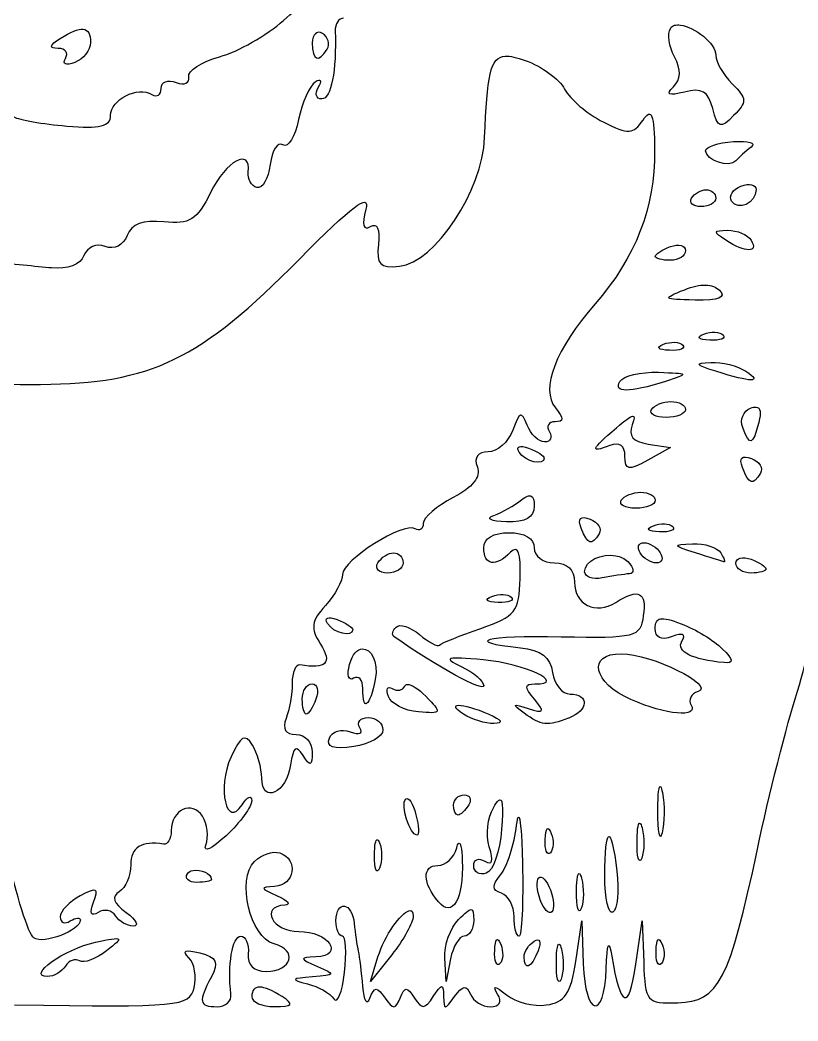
# Model space of a CAD drawing. Header units: millimetres. Extents: x 3 to 110, y 3 to 41.
# Drawn here: x 29.36 to 37.2, y 2.89 to 12.97 of the extents above; entities that cross this region are included whole.
import ezdxf

# ---------------------------------------------------------------- set-up
doc = ezdxf.new("R2010")
doc.units = ezdxf.units.MM
doc.layers.add('1', color=7, linetype='CONTINUOUS')

msp = doc.modelspace()

# ---------------------------------------------------------------- linework, layer by layer
at = {"layer": '1', "color": 7}
for points in [[(36.019582, 12.918979)], [(30.00135, 12.877638)], [(32.412575, 12.833712)], [(34.252247, 12.605822)], [(36.551341, 11.744892)], [(36.735305, 11.31081)], [(36.277974, 11.260168)], [(36.494482, 10.851925)], [(36.023709, 10.69948)], [(36.270724, 10.300536)], [(36.364783, 9.825115)], [(35.958622, 9.723312)], [(36.322423, 9.521257)], [(35.795321, 9.421007)], [(35.922427, 9.126449)], [(35.534866, 8.979172)], [(36.780787, 9.070641)], [(34.393322, 8.671697)], [(36.637648, 8.557493)], [(34.515295, 8.175088)], [(35.617548, 8.212297)], [(35.011891, 7.947714)], [(35.85681, 7.894485)], [(34.290505, 7.805603)], [(35.650092, 7.704316)], [(36.138962, 7.693981)], [(33.128298, 7.602515)], [(35.365877, 7.573059)], [(36.621111, 7.549805)], [(34.231583, 7.183418)], [(32.463216, 6.944674)], [(35.817017, 6.93744)], [(32.814106, 6.635133)], [(35.422206, 6.586558)], [(32.306133, 6.281666)], [(33.267813, 6.277015)], [(33.786131, 6.066692)], [(32.872499, 5.943185)], [(35.818578, 5.245557)], [(33.839365, 5.163906)], [(33.249213, 5.121533)], [(34.186101, 5.107063)], [(34.38557, 4.939632)], [(35.612389, 4.877619)], [(34.674442, 4.820776)], [(35.295074, 4.743777)], [(32.966559, 4.710705)], [(33.782506, 4.676081)], [(31.107757, 4.40323)], [(35.003107, 4.369641)], [(34.590728, 4.329335)], [(33.282285, 3.997571)], [(33.909638, 4.008941)], [(30.354833, 3.712317)], [(34.166469, 3.703016)], [(34.543182, 3.690097)], [(34.79951, 3.658574)], [(35.792199, 3.703016)], [(31.778501, 3.227593)]]:
    msp.add_lwpolyline(points, close=True, dxfattribs=at)
for points in [[(36.540493, 12.326769), (36.539964, 12.326769)], [(35.69298, 8.698571), (35.916236, 8.66498), (35.687821, 8.536308)], [(34.892008, 5.936986), (34.891479, 5.936986)], [(35.835617, 5.188195), (35.836146, 5.188195)], [(34.715796, 4.77685), (34.715267, 4.77685)], [(34.426924, 4.478163), (34.426395, 4.478163)], [(29.972431, 3.90352), (29.971373, 3.90352)], [(34.962811, 3.487524), (35.024829, 3.894217), (35.038773, 3.462204)], [(35.565346, 3.436883), (35.632523, 3.894217), (35.647525, 3.477708)], [(34.207823, 3.65909), (34.207294, 3.65909)], [(33.109698, 3.554704), (32.893692, 3.284438), (32.970686, 3.533517)], [(33.701914, 3.512847), (33.657967, 3.284438), (33.644023, 3.520081)]]:
    msp.add_lwpolyline(points, dxfattribs=at)
for points in [[(32.019828, 12.966522), (32.189558, 13.117761), (32.377517, 13.24144), (32.437393, 13.24144)], [(31.375436, 12.600136), (31.560247, 12.650377), (31.850071, 12.815281), (32.019828, 12.966522)], [(32.622389, 12.987192), (32.574473, 12.987192), (32.537061, 12.929917), (32.539707, 12.860067)], [(35.916236, 12.885907), (35.935233, 12.916641), (35.973174, 12.925515), (36.019582, 12.918979)], [(36.019582, 12.918979), (36.158858, 12.899369), (36.373567, 12.740613), (36.373567, 12.614606)], [(29.769338, 12.784103), (29.875621, 12.852794), (29.951741, 12.884139), (30.00135, 12.877638)], [(30.00135, 12.877638), (30.050986, 12.871138), (30.074217, 12.826931), (30.074217, 12.744312)], [(32.412575, 12.833712), (32.355769, 12.868812), (32.309229, 12.826264), (32.309229, 12.739145)], [(32.539707, 12.860067), (32.554656, 12.457507), (32.498935, 12.174324), (32.404822, 12.174324)], [(32.457527, 12.675584), (32.489674, 12.727601), (32.469354, 12.798613), (32.412575, 12.833712)], [(35.957563, 12.598585), (35.901684, 12.702939), (35.88311, 12.832326), (35.916236, 12.885907)], [(29.750208, 12.683852), (29.653477, 12.684982), (29.65861, 12.712539), (29.769338, 12.784103)], [(30.074217, 12.744312), (30.074217, 12.666472), (30.003308, 12.575537), (29.916604, 12.542258)], [(32.309229, 12.739145), (32.309229, 12.560684), (32.370427, 12.534659), (32.457527, 12.675584)], [(29.821011, 12.582049), (29.855168, 12.637289), (29.823339, 12.683059), (29.750208, 12.683852)], [(34.045025, 11.786233), (34.069817, 12.401818), (34.097545, 12.596643), (34.252247, 12.605822)], [(34.252247, 12.605822), (34.30384, 12.60888), (34.369378, 12.59132), (34.453806, 12.561896)], [(36.373567, 12.614606), (36.373567, 12.548219), (36.448682, 12.418571), (36.540493, 12.326769)], [(29.916604, 12.542258), (29.826276, 12.507563), (29.785424, 12.524457), (29.821011, 12.582049)], [(31.063836, 12.396015), (31.050528, 12.457952), (31.190598, 12.549891), (31.375436, 12.600136)], [(34.453806, 12.561896), (34.617689, 12.504751), (34.796282, 12.374661), (34.850681, 12.273024)], [(35.947245, 12.297313), (36.023656, 12.3736), (36.027043, 12.468752), (35.957563, 12.598585)], [(30.27731, 12.008441), (30.27731, 12.169638), (30.549699, 12.308224), (30.692785, 12.219798)], [(30.785283, 12.280776), (30.785283, 12.345938), (30.853546, 12.373147), (30.936704, 12.341239)], [(30.936704, 12.341239), (31.019863, 12.309333), (31.077065, 12.334079), (31.063836, 12.396015)], [(32.338174, 12.344855), (32.280865, 12.309446), (32.20575, 12.139089), (32.171248, 11.966584)], [(32.369686, 12.291629), (32.411331, 12.359042), (32.398023, 12.381852), (32.338174, 12.344855)], [(36.539964, 12.326769), (36.688765, 12.178107), (36.690194, 12.143167), (36.553934, 12.00689)], [(30.692785, 12.219798), (30.743612, 12.188378), (30.785283, 12.21562), (30.785283, 12.280776)], [(32.404822, 12.174324), (32.345635, 12.174324), (32.329813, 12.227116), (32.369686, 12.291629)], [(34.850681, 12.273024), (34.905079, 12.171387), (35.080206, 12.022945), (35.239803, 11.94333)], [(36.059904, 12.244602), (35.89745, 12.202121), (35.866335, 12.216406), (35.947245, 12.297313)], [(36.342558, 12.078203), (36.2975, 12.250476), (36.231698, 12.289529), (36.059904, 12.244602)], [(29.835986, 11.901473), (30.167535, 11.87298), (30.27731, 11.899877), (30.27731, 12.008441)], [(35.640805, 11.961417), (35.728514, 12.089988), (35.752829, 12.025594), (35.757592, 11.653426)], [(36.553934, 12.00689), (36.417673, 11.870612), (36.39484, 11.878269), (36.342558, 12.078203)], [(29.302692, 11.994489), (29.35336, 11.964229), (29.593284, 11.922322), (29.835986, 11.901473)], [(32.171248, 11.966584), (32.136747, 11.794078), (32.065336, 11.679744), (32.012604, 11.712335)], [(35.239803, 11.94333), (35.496448, 11.815293), (35.542803, 11.817748), (35.640805, 11.961417)], [(32.012604, 11.712335), (31.959873, 11.744927), (31.902168, 11.655252), (31.88444, 11.512866)], [(33.186692, 10.489674), (33.546868, 10.528078), (34.023329, 11.247863), (34.045025, 11.786233)], [(36.271756, 11.652907), (36.271756, 11.691941), (36.397671, 11.733251), (36.551341, 11.744892)], [(36.551341, 11.744892), (36.705063, 11.756529), (36.784994, 11.731605), (36.729114, 11.689597)], [(31.663276, 11.437934), (31.69111, 11.68851), (31.442534, 11.553707), (31.283969, 11.232263)], [(35.757592, 11.653426), (35.764788, 11.08865), (35.565478, 10.575338), (35.158152, 10.111402)], [(36.576661, 11.552138), (36.513585, 11.476243), (36.271756, 11.556189), (36.271756, 11.652907)], [(36.729114, 11.689597), (36.673234, 11.647592), (36.604601, 11.585748), (36.576661, 11.552138)], [(31.88444, 11.512866), (31.866661, 11.370484), (31.806494, 11.266672), (31.750614, 11.282388)], [(31.750614, 11.282388), (31.694734, 11.298096), (31.655603, 11.368084), (31.663276, 11.437934)], [(36.533243, 11.145964), (36.501758, 11.196899), (36.544303, 11.264817), (36.627805, 11.296858)], [(36.627805, 11.296858), (36.669556, 11.312879), (36.707789, 11.317001), (36.735305, 11.31081)], [(36.735305, 11.31081), (36.762822, 11.304621), (36.779755, 11.288167), (36.779755, 11.262751)], [(31.283969, 11.232263), (31.147471, 10.955509), (31.074367, 10.909429), (30.814731, 10.936157)], [(32.178472, 10.560987), (32.708087, 11.098696), (32.893825, 11.237793), (32.848211, 11.063282)], [(36.129648, 11.17542), (36.158408, 11.221986), (36.225374, 11.260168), (36.277974, 11.260168)], [(36.277974, 11.260168), (36.330546, 11.260168), (36.373567, 11.221986), (36.373567, 11.17542)], [(36.779755, 11.262751), (36.779755, 11.125033), (36.599071, 11.039427), (36.533243, 11.145964)], [(36.225269, 11.090669), (36.143962, 11.090669), (36.100862, 11.128853), (36.129648, 11.17542)], [(36.373567, 11.17542), (36.373567, 11.128853), (36.306628, 11.090669), (36.225269, 11.090669)], [(32.848211, 11.063282), (32.806724, 10.904669), (32.822811, 10.845003), (32.894195, 10.88913)], [(30.814731, 10.936157), (30.601028, 10.958157), (30.487257, 10.916255), (30.442146, 10.798699)], [(32.894195, 10.88913), (32.962166, 10.931154), (32.992779, 10.864186), (32.975845, 10.710331)], [(30.442146, 10.798699), (30.403649, 10.698435), (30.314114, 10.65381), (30.222013, 10.689143)], [(36.47485, 10.75219), (36.343405, 10.837074), (36.346421, 10.850602), (36.494482, 10.851925)], [(36.494482, 10.851925), (36.588964, 10.852779), (36.694586, 10.80807), (36.729114, 10.75219)], [(26.829979, 10.740302), (28.110958, 9.460202), (28.433643, 9.290531), (29.5709, 9.29905)], [(30.222013, 10.689143), (30.133854, 10.722972), (30.041567, 10.683086), (30.0086, 10.59716)], [(32.975845, 10.710331), (32.953488, 10.50667), (32.989736, 10.468666), (33.186692, 10.489674)], [(35.916236, 10.687076), (35.958146, 10.703158), (35.996087, 10.706716), (36.023709, 10.69948)], [(36.023709, 10.69948), (36.051332, 10.692241), (36.068688, 10.67435), (36.068688, 10.647286)], [(36.729114, 10.75219), (36.808595, 10.623606), (36.673816, 10.623606), (36.47485, 10.75219)], [(30.0086, 10.59716), (29.973305, 10.505157), (29.844955, 10.456201), (29.681999, 10.472103)], [(35.763783, 10.588892), (35.763783, 10.610853), (35.832416, 10.654911), (35.916236, 10.687076)], [(35.916236, 10.549102), (35.832416, 10.549102), (35.763783, 10.566932), (35.763783, 10.588892)], [(36.068688, 10.647286), (36.068688, 10.59316), (36.000056, 10.549102), (35.916236, 10.549102)], [(29.681999, 10.472103), (29.534467, 10.486491), (29.265201, 10.512465), (29.083591, 10.52998)], [(29.5709, 9.29905), (30.686726, 9.307414), (31.178136, 9.54534), (32.178472, 10.560987)], [(36.060407, 10.253512), (36.141793, 10.286048), (36.212119, 10.301613), (36.270724, 10.300536)], [(36.270724, 10.300536), (36.329356, 10.299462), (36.376107, 10.281973), (36.410768, 10.24731)], [(36.165314, 10.149126), (35.835961, 10.155177), (35.829426, 10.161186), (36.060407, 10.253512)], [(36.410768, 10.24731), (36.482628, 10.175457), (36.405899, 10.144708), (36.165314, 10.149126)], [(35.158152, 10.111402), (34.760828, 9.658534), (34.604142, 9.248986), (34.758156, 9.063405)], [(36.314142, 9.743983), (36.195794, 9.748857), (36.171611, 9.773043), (36.252653, 9.805478)], [(36.252653, 9.805478), (36.289324, 9.820154), (36.329488, 9.826568), (36.364783, 9.825115)], [(36.447465, 9.79721), (36.481226, 9.763454), (36.421245, 9.739565), (36.314142, 9.743983)], [(36.364783, 9.825115), (36.400079, 9.823663), (36.430585, 9.81409), (36.447465, 9.79721)], [(35.907954, 9.642698), (35.789606, 9.647572), (35.765423, 9.671242), (35.846465, 9.703677)], [(35.846465, 9.703677), (35.883136, 9.718353), (35.923326, 9.724767), (35.958622, 9.723312)], [(36.041304, 9.695925), (36.075065, 9.662169), (36.015057, 9.63828), (35.907954, 9.642698)], [(35.958622, 9.723312), (35.993917, 9.721859), (36.024424, 9.712805), (36.041304, 9.695925)], [(36.373567, 9.431342), (36.164335, 9.498345), (36.155022, 9.514193), (36.322423, 9.521257)], [(36.322423, 9.521257), (36.434157, 9.525972), (36.594124, 9.48551), (36.677944, 9.431342)], [(35.408263, 9.329538), (35.442817, 9.385418), (35.616992, 9.42659), (35.795321, 9.421007)], [(35.795321, 9.421007), (36.104936, 9.411336), (36.108164, 9.407222), (35.865594, 9.329538)], [(36.677944, 9.431342), (36.855955, 9.316298), (36.732792, 9.316298), (36.373567, 9.431342)], [(35.865594, 9.329538), (35.500761, 9.212701), (35.336058, 9.212701), (35.408263, 9.329538)], [(35.726583, 9.046868), (35.753702, 9.090773), (35.841888, 9.126449), (35.922427, 9.126449)], [(35.922427, 9.126449), (36.002939, 9.126449), (36.068688, 9.090773), (36.068688, 9.046868)], [(34.473438, 8.88874), (34.418034, 9.033128), (34.397185, 9.025961), (34.327706, 8.838096)], [(34.758156, 9.063405), (34.845865, 8.957857), (34.844489, 8.923363), (34.754028, 8.923363)], [(35.373126, 8.862385), (35.459539, 8.936341), (35.510974, 8.974798), (35.534866, 8.979172)], [(35.534866, 8.979172), (35.558758, 8.983548), (35.555239, 8.95387), (35.531241, 8.891322)], [(35.872818, 8.966771), (35.765159, 8.966771), (35.699436, 9.002961), (35.726583, 9.046868)], [(36.068688, 9.046868), (36.068688, 9.002961), (35.980476, 8.966771), (35.872818, 8.966771)], [(36.644871, 8.863935), (36.61447, 8.94313), (36.649951, 9.031403), (36.723928, 9.059788)], [(36.723928, 9.059788), (36.746894, 9.068596), (36.765944, 9.072056), (36.780787, 9.070641)], [(36.780787, 9.070641), (36.825316, 9.066394), (36.833333, 9.015761), (36.80714, 8.915611)], [(34.649121, 8.720275), (34.588188, 8.720275), (34.509051, 8.795953), (34.473438, 8.88874)], [(34.754028, 8.923363), (34.688041, 8.923363), (34.662668, 8.87744), (34.697196, 8.82156)], [(35.531241, 8.891322), (35.489225, 8.781819), (35.538861, 8.72204), (35.69298, 8.698571)], [(36.80714, 8.915611), (36.746074, 8.682164), (36.718081, 8.673113), (36.644871, 8.863935)], [(34.327706, 8.838096), (34.283044, 8.71737), (34.171258, 8.618471), (34.079659, 8.618471)], [(34.697196, 8.82156), (34.73175, 8.76568), (34.710055, 8.720275), (34.649121, 8.720275)], [(35.306451, 8.683585), (35.100764, 8.604652), (35.114549, 8.640985), (35.373126, 8.862385)], [(34.39282, 8.617439), (34.375013, 8.646242), (34.376283, 8.66458), (34.393322, 8.671697)], [(34.393322, 8.671697), (34.410388, 8.678817), (34.443196, 8.674576), (34.488413, 8.65723)], [(35.458904, 8.575064), (35.458904, 8.681577), (35.403791, 8.720936), (35.306451, 8.683585)], [(34.079659, 8.618471), (33.973932, 8.618471), (33.934668, 8.563464), (33.971656, 8.467061)], [(34.646026, 8.556977), (34.646026, 8.474689), (34.452483, 8.520898), (34.39282, 8.617439)], [(34.488413, 8.65723), (34.575117, 8.623951), (34.646026, 8.578937), (34.646026, 8.556977)], [(35.687821, 8.536308), (35.491474, 8.426064), (35.458904, 8.431747), (35.458904, 8.575064)], [(36.637648, 8.557493), (36.652649, 8.572648), (36.684849, 8.570576), (36.733744, 8.551809)], [(36.64331, 8.460859), (36.624471, 8.50996), (36.622619, 8.542337), (36.637648, 8.557493)], [(36.733744, 8.551809), (36.814389, 8.520859), (36.855082, 8.454557), (36.824179, 8.404532)], [(33.971656, 8.467061), (34.009598, 8.368197), (33.924746, 8.261194), (33.728267, 8.159586)], [(36.824179, 8.404532), (36.746285, 8.278538), (36.708794, 8.290192), (36.64331, 8.460859)], [(34.417611, 8.136332), (34.462961, 8.17217), (34.494869, 8.185449), (34.515295, 8.175088)], [(34.515295, 8.175088), (34.535694, 8.16473), (34.544743, 8.131093), (34.544743, 8.072253)], [(35.421704, 8.132197), (35.448823, 8.176102), (35.537009, 8.212297), (35.617548, 8.212297)], [(35.617548, 8.212297), (35.69806, 8.212297), (35.763783, 8.176102), (35.763783, 8.132197)], [(33.728267, 8.159586), (33.562558, 8.073891), (33.426986, 7.956363), (33.426986, 7.89862)], [(34.138053, 7.979752), (34.221873, 8.010782), (34.347761, 8.081114), (34.417611, 8.136332)], [(34.544743, 8.072253), (34.544743, 7.958215), (34.458489, 7.9096), (34.265185, 7.915157)], [(35.567939, 8.052615), (35.46028, 8.052615), (35.394557, 8.088289), (35.421704, 8.132197)], [(35.763783, 8.132197), (35.763783, 8.088289), (35.675597, 8.052615), (35.567939, 8.052615)], [(34.265185, 7.915157), (34.105932, 7.919729), (34.05119, 7.947595), (34.138053, 7.979752)], [(33.343774, 7.845394), (33.226829, 7.917673), (32.614107, 7.529733), (32.614107, 7.383406)], [(33.426986, 7.89862), (33.426986, 7.840878), (33.389627, 7.817052), (33.343774, 7.845394)], [(35.018109, 7.851077), (34.999244, 7.900181), (34.996889, 7.932558), (35.011891, 7.947714)], [(35.011891, 7.947714), (35.026919, 7.962869), (35.059119, 7.960797), (35.108014, 7.942028)], [(35.108014, 7.942028), (35.188659, 7.911077), (35.229352, 7.845291), (35.198448, 7.795266)], [(35.806169, 7.813872), (35.687821, 7.818745), (35.663638, 7.842415), (35.74468, 7.87485)], [(35.74468, 7.87485), (35.781351, 7.889526), (35.821515, 7.89594), (35.85681, 7.894485)], [(35.939492, 7.867098), (35.973253, 7.833342), (35.913272, 7.809453), (35.806169, 7.813872)], [(35.85681, 7.894485), (35.892106, 7.893032), (35.922612, 7.883978), (35.939492, 7.867098)], [(34.03677, 7.653159), (34.03677, 7.747985), (34.13247, 7.805603), (34.290505, 7.805603)], [(34.290505, 7.805603), (34.448567, 7.805603), (34.544743, 7.747985), (34.544743, 7.653159)], [(35.198448, 7.795266), (35.120555, 7.669274), (35.083593, 7.680411), (35.018109, 7.851077)], [(34.403138, 7.34465), (34.410785, 7.605314), (34.381998, 7.683684), (34.306513, 7.608198)], [(35.611357, 7.602515), (35.576829, 7.658395), (35.594212, 7.704316), (35.650092, 7.704316)], [(35.650092, 7.704316), (35.705972, 7.704316), (35.779896, 7.658395), (35.814424, 7.602515)], [(36.169971, 7.602515), (35.933539, 7.678244), (35.93174, 7.684562), (36.138962, 7.693981)], [(36.138962, 7.693981), (36.261384, 7.699553), (36.38968, 7.658395), (36.424209, 7.602515)], [(32.969654, 7.500711), (33.004182, 7.556591), (33.075699, 7.602515), (33.128298, 7.602515)], [(33.128298, 7.602515), (33.180871, 7.602515), (33.223892, 7.556591), (33.223892, 7.500711)], [(34.306513, 7.608198), (34.153981, 7.455658), (34.03677, 7.475203), (34.03677, 7.653159)], [(34.544743, 7.653159), (34.544743, 7.568492), (34.634966, 7.500711), (34.747837, 7.500711)], [(35.052716, 7.411311), (35.052716, 7.527461), (35.226335, 7.598012), (35.365877, 7.573059)], [(35.365877, 7.573059), (35.41239, 7.56474), (35.454988, 7.545436), (35.486288, 7.514147)], [(35.775663, 7.500711), (35.719783, 7.500711), (35.645911, 7.546635), (35.611357, 7.602515)], [(35.814424, 7.602515), (35.848979, 7.546635), (35.831543, 7.500711), (35.775663, 7.500711)], [(36.455747, 7.511048), (36.43847, 7.516618), (36.309671, 7.557776), (36.169971, 7.602515)], [(36.424209, 7.602515), (36.45879, 7.546635), (36.472945, 7.505466), (36.455747, 7.511048)], [(33.065248, 7.399426), (32.978094, 7.399426), (32.935126, 7.444831), (32.969654, 7.500711)], [(33.223892, 7.500711), (33.223892, 7.444831), (33.152349, 7.399426), (33.065248, 7.399426)], [(34.747837, 7.500711), (34.879494, 7.500711), (34.950931, 7.433073), (34.950931, 7.308476)], [(35.486288, 7.514147), (35.54955, 7.450851), (35.55799, 7.39596), (35.504888, 7.391674)], [(36.576661, 7.49761), (36.576661, 7.52468), (36.593489, 7.542568), (36.621111, 7.549805)], [(36.729114, 7.399426), (36.645294, 7.399426), (36.576661, 7.443485), (36.576661, 7.49761)], [(36.621111, 7.549805), (36.648734, 7.557041), (36.687204, 7.553485), (36.729114, 7.537404)], [(36.729114, 7.537404), (36.812934, 7.505238), (36.88154, 7.461177), (36.88154, 7.439217)], [(32.614107, 7.383406), (32.614107, 7.317136), (32.536294, 7.176597), (32.440991, 7.071282)], [(35.230489, 7.349817), (35.1327, 7.331098), (35.052716, 7.358622), (35.052716, 7.411311)], [(35.504888, 7.391674), (35.451813, 7.387398), (35.328279, 7.368549), (35.230489, 7.349817)], [(36.88154, 7.439217), (36.88154, 7.417251), (36.812934, 7.399426), (36.729114, 7.399426)], [(34.007322, 6.841839), (34.354429, 6.961107), (34.393349, 7.009918), (34.403138, 7.34465)], [(34.950931, 7.308476), (34.950931, 7.080821), (35.16482, 6.974665), (35.366406, 7.102286)], [(34.180412, 7.102286), (34.062064, 7.10716), (34.037882, 7.131348), (34.118923, 7.163783)], [(34.118923, 7.163783), (34.155595, 7.17846), (34.196287, 7.184873), (34.231583, 7.183418)], [(34.231583, 7.183418), (34.266878, 7.181965), (34.296882, 7.172911), (34.313762, 7.156031)], [(35.366406, 7.102286), (35.598657, 7.249307), (35.678455, 7.210591), (35.6439, 6.967412)], [(37.196262, 6.208287), (37.303047, 6.542537), (37.390042, 6.990995), (37.390042, 7.204606)], [(32.440991, 7.071282), (32.298989, 6.914385), (32.289808, 6.843998), (32.390879, 6.682158)], [(34.313762, 7.156031), (34.347523, 7.122275), (34.287516, 7.097868), (34.180412, 7.102286)], [(35.6439, 6.967412), (35.613182, 6.751031), (35.568997, 6.739874), (34.817078, 6.754505)], [(32.462713, 6.889898), (32.444907, 6.9187), (32.446177, 6.937554), (32.463216, 6.944674)], [(32.715919, 6.829435), (32.715919, 6.747147), (32.522377, 6.793356), (32.462713, 6.889898)], [(32.463216, 6.944674), (32.480281, 6.951794), (32.51309, 6.947553), (32.558307, 6.930204)], [(32.558307, 6.930204), (32.645011, 6.896925), (32.715919, 6.851395), (32.715919, 6.829435)], [(33.153619, 6.854758), (33.189523, 6.890662), (33.295488, 6.856608), (33.389256, 6.778794)], [(35.763783, 6.841323), (35.763783, 6.899142), (35.777382, 6.930289), (35.817017, 6.93744)], [(35.817017, 6.93744), (35.856652, 6.944592), (35.922162, 6.927556), (36.02527, 6.888347)], [(36.02527, 6.888347), (36.169177, 6.833631), (36.355602, 6.720287), (36.43921, 6.636684)], [(33.130362, 6.760191), (33.107158, 6.776484), (33.117715, 6.818854), (33.153619, 6.854758)], [(34.036241, 6.264614), (34.036241, 6.196804), (33.573406, 6.450134), (33.130362, 6.760191)], [(33.389256, 6.778794), (33.482998, 6.70098), (33.57412, 6.653503), (33.591318, 6.673373)], [(33.591318, 6.673373), (33.608649, 6.69323), (33.795762, 6.769144), (34.007322, 6.841839)], [(34.817078, 6.754505), (34.047142, 6.769504), (33.814759, 6.708007), (34.40626, 6.645984)], [(35.932772, 6.759156), (35.823182, 6.717106), (35.763783, 6.74624), (35.763783, 6.841323)], [(36.033023, 6.713164), (36.077049, 6.784387), (36.041066, 6.800715), (35.932772, 6.759156)], [(32.390879, 6.682158), (32.511423, 6.48912), (32.452844, 6.430203), (32.182626, 6.47287)], [(36.456779, 6.49664), (36.13584, 6.524813), (35.969258, 6.609982), (36.033023, 6.713164)], [(32.684407, 6.477521), (32.712585, 6.585336), (32.763861, 6.6333), (32.814106, 6.635133)], [(32.814106, 6.635133), (32.89782, 6.638189), (32.978385, 6.513451), (32.942772, 6.327143)], [(34.031584, 6.525061), (33.656829, 6.558161), (33.618306, 6.546527), (33.807827, 6.4584)], [(34.40626, 6.645984), (34.613217, 6.624283), (34.706218, 6.553044), (34.729237, 6.397937)], [(35.5178, 6.12457), (35.136324, 6.292879), (35.07547, 6.586558), (35.422206, 6.586558)], [(35.422206, 6.586558), (35.725233, 6.586558), (36.374573, 6.266418), (36.194762, 6.205702)], [(36.43921, 6.636684), (36.554516, 6.521389), (36.558643, 6.487697), (36.456779, 6.49664)], [(32.182626, 6.47287), (32.140716, 6.479487), (32.106135, 6.397122), (32.106135, 6.289934)], [(32.725206, 6.338512), (32.674644, 6.307198), (32.656176, 6.36955), (32.684407, 6.477521)], [(33.807827, 6.4584), (33.933556, 6.399935), (34.036241, 6.312747), (34.036241, 6.264614)], [(34.552495, 6.281666), (34.886611, 6.281666), (34.443672, 6.488665), (34.031584, 6.525061)], [(32.817201, 6.236708), (32.817201, 6.323827), (32.775874, 6.369828), (32.725206, 6.338512)], [(34.729237, 6.397937), (34.747096, 6.278155), (34.827053, 6.179865), (34.906984, 6.179865)], [(32.106135, 6.289934), (32.106135, 6.182744), (32.078565, 6.02279), (32.044646, 5.934401)], [(32.207946, 6.129221), (32.207946, 6.213041), (32.251999, 6.281666), (32.306133, 6.281666)], [(32.306133, 6.281666), (32.360346, 6.281666), (32.378099, 6.213041), (32.345926, 6.129221)], [(32.942772, 6.327143), (32.889327, 6.047534), (32.817201, 5.995652), (32.817201, 6.236708)], [(33.075064, 6.156611), (33.04641, 6.231255), (33.064401, 6.266865), (33.114857, 6.235674)], [(33.114857, 6.235674), (33.16534, 6.204495), (33.221643, 6.215375), (33.240428, 6.259962)], [(33.240428, 6.259962), (33.245111, 6.271109), (33.254769, 6.276507), (33.267813, 6.277015)], [(33.267813, 6.277015), (33.306945, 6.278541), (33.378435, 6.234803), (33.451275, 6.160228)], [(34.546304, 6.127155), (34.442455, 6.252456), (34.443699, 6.281666), (34.552495, 6.281666)], [(33.377377, 6.000031), (33.239688, 6.011424), (33.103692, 6.081967), (33.075064, 6.156611)], [(33.451275, 6.160228), (33.61947, 5.988008), (33.615819, 5.980293), (33.377377, 6.000031)], [(34.906984, 6.179865), (35.102537, 6.179865), (35.092404, 6.013884), (34.892008, 5.936986)], [(36.194762, 6.205702), (36.124568, 6.181998), (36.093427, 6.1209), (36.125018, 6.069793)], [(36.79317, 4.616137), (36.907972, 5.157638), (37.089502, 5.874034), (37.196262, 6.208287)], [(32.247739, 5.976777), (32.225805, 5.976777), (32.207946, 6.045401), (32.207946, 6.129221)], [(32.345926, 6.129221), (32.313753, 6.045401), (32.2697, 5.976777), (32.247739, 5.976777)], [(33.833147, 5.976777), (33.740305, 6.036787), (33.734325, 6.066692), (33.786131, 6.066692)], [(33.786131, 6.066692), (33.837936, 6.066692), (33.947765, 6.036787), (34.087411, 5.976777)], [(34.442932, 5.988146), (34.317493, 6.078392), (34.324531, 6.086796), (34.482725, 6.03517)], [(34.482725, 6.03517), (34.645443, 5.982076), (34.655021, 5.996152), (34.546304, 6.127155)], [(36.125018, 6.069793), (36.20598, 5.938798), (35.869987, 5.969191), (35.5178, 6.12457)], [(34.138053, 5.88376), (34.054233, 5.880688), (33.916967, 5.922609), (33.833147, 5.976777)], [(34.087411, 5.976777), (34.221396, 5.919201), (34.238541, 5.887438), (34.138053, 5.88376)], [(34.891479, 5.936986), (34.674918, 5.853883), (34.620864, 5.860164), (34.442932, 5.988146)], [(32.044646, 5.934401), (32.004191, 5.828941), (32.038798, 5.773688), (32.145928, 5.773688)], [(32.787753, 5.840868), (32.753119, 5.896933), (32.79114, 5.943185), (32.872499, 5.943185)], [(32.872499, 5.943185), (32.953859, 5.943185), (33.020798, 5.887326), (33.020798, 5.819162)], [(31.705133, 5.666717), (31.630414, 5.784824), (31.588055, 5.761181), (31.490159, 5.546311)], [(32.145928, 5.773688), (32.235727, 5.773688), (32.307667, 5.69371), (32.307667, 5.59592)], [(32.480784, 5.735448), (32.50756, 5.805218), (32.601699, 5.834465), (32.690069, 5.800559)], [(32.690069, 5.800559), (32.784023, 5.764467), (32.824636, 5.781197), (32.787753, 5.840868)], [(33.020798, 5.819162), (33.020798, 5.751), (32.88811, 5.675491), (32.726264, 5.651731)], [(31.799695, 5.333406), (31.798848, 5.435853), (31.756329, 5.585813), (31.705133, 5.666717)], [(32.215698, 5.561299), (32.145452, 5.672257), (32.116903, 5.651146), (32.090127, 5.467764)], [(32.726264, 5.651731), (32.520233, 5.621492), (32.446706, 5.646633), (32.480784, 5.735448)], [(31.490159, 5.546311), (31.346834, 5.231732), (31.443989, 4.814913), (31.602289, 5.065206)], [(32.307667, 5.59592), (32.306424, 5.452064), (32.289173, 5.445219), (32.215698, 5.561299)], [(32.090127, 5.467764), (32.048482, 5.182522), (31.80234, 5.068498), (31.799695, 5.333406)], [(35.789633, 5.011461), (35.790453, 5.179101), (35.802412, 5.266043), (35.818578, 5.245557)], [(35.818578, 5.245557), (35.823949, 5.238728), (35.829532, 5.219791), (35.835617, 5.188195)], [(31.602289, 5.065206), (31.654306, 5.147457), (31.698412, 5.165621), (31.698412, 5.105513)], [(33.249213, 5.121533), (33.276967, 5.14928), (33.323798, 5.07893), (33.353591, 4.964953)], [(33.731865, 5.062621), (33.731865, 5.118501), (33.780178, 5.163906), (33.839365, 5.163906)], [(33.839365, 5.163906), (33.898446, 5.163906), (33.918846, 5.118501), (33.884318, 5.062621)], [(35.836146, 5.188195), (35.859959, 5.061814), (35.858953, 4.879157), (35.833553, 4.782018)], [(31.202319, 4.948417), (31.097968, 5.11227), (30.887095, 5.014901), (30.887095, 4.80269)], [(31.698412, 5.105513), (31.699285, 5.045402), (31.582816, 4.886718), (31.44002, 4.752562)], [(33.363433, 4.757732), (33.291202, 4.757732), (33.194259, 5.066569), (33.249213, 5.121533)], [(33.776844, 4.960818), (33.752132, 4.960818), (33.731865, 5.006741), (33.731865, 5.062621)], [(33.884318, 5.062621), (33.849789, 5.006741), (33.80145, 4.960818), (33.776844, 4.960818)], [(34.133396, 5.035232), (34.155383, 5.071466), (34.172581, 5.095681), (34.186101, 5.107063)], [(34.186101, 5.107063), (34.226662, 5.141213), (34.231636, 5.057007), (34.215575, 4.816125)], [(31.235895, 4.658513), (31.266348, 4.741018), (31.251373, 4.871407), (31.202319, 4.948417)], [(33.353591, 4.964953), (33.383488, 4.850976), (33.387775, 4.757732), (33.363433, 4.757732)], [(34.092068, 4.641458), (34.054735, 4.759089), (34.073415, 4.936315), (34.133396, 5.035232)], [(34.38557, 4.939632), (34.403403, 4.954785), (34.420178, 4.782007), (34.426924, 4.478163)], [(35.833553, 4.782018), (35.808153, 4.684881), (35.789633, 4.787942), (35.789633, 5.011461)], [(34.206262, 4.360339), (34.271561, 4.439499), (34.343951, 4.664178), (34.367499, 4.859533)], [(34.367499, 4.859533), (34.373373, 4.908372), (34.379643, 4.934582), (34.38557, 4.939632)], [(35.580348, 4.707088), (35.581882, 4.832818), (35.595032, 4.895638), (35.612389, 4.877619)], [(35.612389, 4.877619), (35.618156, 4.871613), (35.624559, 4.856858), (35.630989, 4.832146)], [(30.887095, 4.80269), (30.887095, 4.722166), (30.852514, 4.661717), (30.810604, 4.668332)], [(31.44002, 4.752562), (31.297225, 4.61841), (31.205441, 4.576005), (31.235895, 4.658513)], [(34.215575, 4.816125), (34.200918, 4.596926), (34.131941, 4.398782), (34.062091, 4.375843)], [(34.654307, 4.715356), (34.656741, 4.774535), (34.663779, 4.810093), (34.674442, 4.820776)], [(34.674442, 4.820776), (34.685131, 4.831458), (34.699577, 4.817377), (34.715796, 4.77685)], [(34.715267, 4.77685), (34.744715, 4.703508), (34.741275, 4.615791), (34.707515, 4.58203)], [(35.25581, 4.345353), (35.25581, 4.599881), (35.271764, 4.73407), (35.295074, 4.743777)], [(35.295074, 4.743777), (35.31841, 4.753485), (35.348917, 4.638725), (35.377254, 4.395996)], [(35.630989, 4.832146), (35.656812, 4.733292), (35.655198, 4.59604), (35.627364, 4.527253)], [(30.810604, 4.668332), (30.587455, 4.703566), (30.480404, 4.635677), (30.480404, 4.459041)], [(32.93502, 4.554643), (32.93502, 4.659418), (32.94817, 4.717552), (32.966559, 4.710705)], [(32.966559, 4.710705), (32.97267, 4.708424), (32.979153, 4.698711), (32.986191, 4.681249)], [(32.986191, 4.681249), (33.014395, 4.611399), (33.014395, 4.497369), (32.986191, 4.427519)], [(33.763403, 4.630607), (33.769832, 4.655267), (33.776447, 4.670155), (33.782506, 4.676081)], [(33.782506, 4.676081), (33.800736, 4.693867), (33.81587, 4.630303), (33.820236, 4.503483)], [(34.047618, 4.496765), (34.12313, 4.450082), (34.137656, 4.497842), (34.092068, 4.641458)], [(34.707515, 4.58203), (34.673727, 4.548269), (34.649809, 4.608253), (34.654307, 4.715356)], [(35.627364, 4.527253), (35.599583, 4.458467), (35.577702, 4.539448), (35.580348, 4.707088)], [(29.503723, 3.72317), (29.448054, 3.761182), (29.326055, 4.151583), (29.232419, 4.590817)], [(31.72786, 4.494699), (31.79771, 4.564557), (31.911719, 4.602572), (31.981066, 4.579448)], [(31.981066, 4.579448), (32.172439, 4.515659), (32.131799, 4.25064), (31.929393, 4.242517)], [(32.986191, 4.427519), (32.957986, 4.357669), (32.93502, 4.414943), (32.93502, 4.554643)], [(33.572189, 4.452839), (33.651908, 4.452839), (33.737739, 4.532818), (33.763403, 4.630607)], [(35.991695, 3.071015), (36.405026, 3.083786), (36.511944, 3.289754), (36.79317, 4.616137)], [(30.480404, 4.459041), (30.480404, 4.350581), (30.427964, 4.229058), (30.363617, 4.189291)], [(31.923202, 3.664258), (31.682273, 3.727258), (31.544875, 4.311719), (31.72786, 4.494699)], [(33.579439, 4.086971), (33.41799, 4.277262), (33.414577, 4.452839), (33.572189, 4.452839)], [(33.820236, 4.503483), (33.833306, 4.114361), (33.720964, 3.920207), (33.579439, 4.086971)], [(33.934959, 4.450257), (33.934959, 4.51408), (33.985732, 4.535), (34.047618, 4.496765)], [(34.062091, 4.375843), (33.992241, 4.352898), (33.934959, 4.386424), (33.934959, 4.450257)], [(34.426395, 4.478163), (34.435338, 4.073033), (34.42023, 3.741773), (34.39229, 3.741773)], [(31.14546, 4.283342), (31.064101, 4.283342), (31.021556, 4.322164), (31.050898, 4.369641)], [(31.050898, 4.369641), (31.062222, 4.387937), (31.082886, 4.398711), (31.107757, 4.40323)], [(31.107757, 4.40323), (31.182317, 4.41679), (31.293256, 4.374311), (31.293256, 4.311248)], [(34.214544, 4.173786), (34.117151, 4.206608), (34.11514, 4.249825), (34.206262, 4.360339)], [(34.590728, 4.329335), (34.618668, 4.357275), (34.67087, 4.303157), (34.707012, 4.208928)], [(34.970563, 4.19911), (34.972098, 4.324839), (34.98575, 4.387659), (35.003107, 4.369641)], [(35.003107, 4.369641), (35.008901, 4.363635), (35.014775, 4.348879), (35.021204, 4.324165)], [(35.33746, 3.983617), (35.292402, 3.95577), (35.25581, 4.118533), (35.25581, 4.345353)], [(35.377254, 4.395996), (35.400484, 4.197025), (35.382519, 4.011462), (35.33746, 3.983617)], [(30.105226, 4.082836), (30.160523, 4.226954), (30.139251, 4.237315), (29.970341, 4.146915)], [(31.293256, 4.311248), (31.293256, 4.295918), (31.226819, 4.283342), (31.14546, 4.283342)], [(31.929393, 4.242517), (31.777364, 4.23641), (31.780962, 4.222615), (31.954714, 4.14795)], [(34.6052, 4.107641), (34.569217, 4.201869), (34.562788, 4.301395), (34.590728, 4.329335)], [(35.021204, 4.324165), (35.047028, 4.225311), (35.045414, 4.088061), (35.017579, 4.019275)], [(29.970341, 4.146915), (29.859825, 4.087776), (29.769338, 3.992253), (29.769338, 3.935043)], [(30.363617, 4.189291), (30.282576, 4.139192), (30.304192, 4.074851), (30.433891, 3.98)], [(31.954714, 4.14795), (32.066474, 4.099925), (32.100525, 4.057814), (32.030676, 4.053898)], [(34.341147, 3.936593), (34.341147, 4.043696), (34.284394, 4.150265), (34.214544, 4.173786)], [(34.707012, 4.208928), (34.74326, 4.1147), (34.749927, 4.014658), (34.721987, 3.986718)], [(35.017579, 4.019275), (34.989798, 3.950489), (34.967917, 4.03147), (34.970563, 4.19911)], [(30.151739, 3.980519), (30.079482, 3.935849), (30.062734, 3.97206), (30.105226, 4.082836)], [(32.030676, 4.053898), (31.773025, 4.03941), (31.909973, 3.784365), (32.173312, 3.788281)], [(32.547459, 3.894217), (32.547459, 4.108127), (32.713141, 4.085397), (32.731926, 3.868897)], [(34.721987, 3.986718), (34.694047, 3.958778), (34.641369, 4.013412), (34.6052, 4.107641)], [(29.769338, 3.935043), (29.769338, 3.877832), (29.815243, 3.859681), (29.871123, 3.894217)], [(29.871123, 3.894217), (29.927003, 3.928772), (29.972431, 3.932794), (29.972431, 3.90352)], [(30.32692, 3.946412), (30.291836, 4.003194), (30.213255, 4.018537), (30.151739, 3.980519)], [(30.506228, 3.843058), (30.442966, 3.843058), (30.36203, 3.889622), (30.32692, 3.946412)], [(30.433891, 3.98), (30.536866, 3.904708), (30.569489, 3.843058), (30.506228, 3.843058)], [(32.970686, 3.533517), (33.037308, 3.749755), (33.203334, 3.976251), (33.282285, 3.997571)], [(33.325174, 3.942795), (33.325174, 3.877766), (33.22839, 3.703218), (33.109698, 3.554704)], [(33.282285, 3.997571), (33.308611, 4.004678), (33.325174, 3.989269), (33.325174, 3.942795)], [(33.782506, 3.908687), (33.850239, 3.976426), (33.888472, 4.009946), (33.909638, 4.008941)], [(33.909638, 4.008941), (33.930805, 4.007932), (33.934959, 3.972412), (33.934959, 3.901454)], [(34.39229, 3.741773), (34.364245, 3.741773), (34.341147, 3.82949), (34.341147, 3.936593)], [(29.971373, 3.90352), (29.971373, 3.797909), (29.602597, 3.655664), (29.503723, 3.72317)], [(32.611541, 3.741773), (32.576193, 3.741773), (32.547459, 3.810397), (32.547459, 3.894217)], [(32.731926, 3.868897), (32.740446, 3.771107), (32.758252, 3.645208), (32.771217, 3.589328)], [(33.644023, 3.520081), (33.63643, 3.649804), (33.698686, 3.824868), (33.782506, 3.908687)], [(33.934959, 3.901454), (33.934959, 3.813641), (33.892387, 3.741773), (33.840397, 3.741773)], [(31.48963, 3.157314), (31.452615, 3.442344), (31.503018, 3.741773), (31.587816, 3.741773)], [(31.587816, 3.741773), (31.637479, 3.741773), (31.671451, 3.661797), (31.663778, 3.564007)], [(32.173312, 3.788281), (32.473164, 3.792739), (32.63964, 3.542774), (32.344365, 3.53145)], [(32.633237, 3.37487), (32.656811, 3.576654), (32.646889, 3.741773), (32.611541, 3.741773)], [(33.840397, 3.741773), (33.788406, 3.741773), (33.726256, 3.638577), (33.701914, 3.512847)], [(29.640142, 3.335079), (29.421226, 3.335079), (29.812121, 3.613095), (30.124858, 3.679762)], [(30.124858, 3.679762), (30.266965, 3.710052), (30.339884, 3.72376), (30.354833, 3.712317)], [(30.354833, 3.712317), (30.369782, 3.700876), (30.326893, 3.664237), (30.237014, 3.593979)], [(31.844647, 3.386239), (32.104944, 3.386239), (32.165533, 3.600885), (31.923202, 3.664258)], [(34.146308, 3.597596), (34.148768, 3.656775), (34.15578, 3.692333), (34.166469, 3.703016)], [(34.166469, 3.703016), (34.177158, 3.713698), (34.191604, 3.699617), (34.207823, 3.65909)], [(34.207294, 3.65909), (34.236742, 3.585748), (34.233303, 3.498031), (34.199542, 3.46427)], [(34.442932, 3.532485), (34.442932, 3.585065), (34.487937, 3.655958), (34.543182, 3.690097)], [(34.543182, 3.690097), (34.600835, 3.725691), (34.618218, 3.684911), (34.583505, 3.594495)], [(34.767469, 3.487524), (34.769004, 3.613254), (34.782154, 3.676593), (34.79951, 3.658574)], [(34.79951, 3.658574), (34.805305, 3.652568), (34.811707, 3.637297), (34.81811, 3.612582)], [(35.270283, 3.411562), (35.27994, 3.677611), (35.296794, 3.716052), (35.326083, 3.538684)], [(35.772064, 3.597596), (35.774499, 3.656775), (35.781536, 3.692333), (35.792199, 3.703016)], [(35.792199, 3.703016), (35.802888, 3.713698), (35.816832, 3.699617), (35.833024, 3.65909)], [(35.833024, 3.65909), (35.862472, 3.585748), (35.859033, 3.498031), (35.825272, 3.46427)], [(30.237014, 3.593979), (30.130996, 3.51108), (30.008468, 3.465633), (29.964679, 3.492694)], [(31.064868, 3.524217), (30.993298, 3.595786), (31.027879, 3.610865), (31.175437, 3.572275)], [(31.175437, 3.572275), (31.347919, 3.527175), (31.371123, 3.479306), (31.291722, 3.330947)], [(31.663778, 3.564007), (31.654835, 3.45161), (31.721563, 3.386239), (31.844647, 3.386239)], [(32.344365, 3.53145), (32.17535, 3.524971), (32.176514, 3.516118), (32.360902, 3.436883)], [(32.771217, 3.589328), (32.784208, 3.533448), (32.803761, 3.373494), (32.814608, 3.233794)], [(34.199542, 3.46427), (34.165754, 3.430509), (34.14181, 3.490493), (34.146308, 3.597596)], [(34.583505, 3.594495), (34.515983, 3.418481), (34.442932, 3.38634), (34.442932, 3.532485)], [(34.81811, 3.612582), (34.843934, 3.513728), (34.84232, 3.376479), (34.814486, 3.307692)], [(35.326083, 3.538684), (35.411702, 3.020321), (35.498882, 2.983081), (35.565346, 3.436883)], [(35.825272, 3.46427), (35.791485, 3.430509), (35.767566, 3.490493), (35.772064, 3.597596)], [(29.821011, 3.438433), (29.7859, 3.381643), (29.7047, 3.335079), (29.640142, 3.335079)], [(29.964679, 3.492694), (29.920891, 3.519756), (29.856121, 3.495226), (29.821011, 3.438433)], [(31.117573, 3.221393), (31.146095, 3.330439), (31.122336, 3.466752), (31.064868, 3.524217)], [(32.360902, 3.436883), (32.548782, 3.356145), (32.545104, 3.348436), (32.31026, 3.330947)], [(34.666689, 3.048277), (34.853644, 3.07478), (34.913493, 3.16309), (34.962811, 3.487524)], [(34.814486, 3.307692), (34.786704, 3.238906), (34.764823, 3.319887), (34.767469, 3.487524)], [(35.038773, 3.462204), (35.056579, 2.929384), (35.251233, 2.886828), (35.270283, 3.411562)], [(35.647525, 3.477708), (35.662236, 3.076706), (35.675148, 3.061225), (35.991695, 3.071015)], [(31.291722, 3.330947), (31.156943, 3.079095), (31.166415, 3.030706), (31.349586, 3.030706)], [(32.31026, 3.330947), (32.095419, 3.314937), (32.087746, 3.304126), (32.259619, 3.261184)], [(32.526266, 3.109255), (32.56135, 3.053635), (32.609689, 3.173086), (32.633237, 3.37487)], [(31.778501, 3.227593), (31.726934, 3.227593), (31.699947, 3.195639), (31.699947, 3.131991)], [(32.004323, 3.131991), (31.905845, 3.195639), (31.830095, 3.227593), (31.778501, 3.227593)], [(32.259619, 3.261184), (32.371379, 3.233263), (32.491209, 3.164873), (32.526266, 3.109255)], [(32.814608, 3.233794), (32.825721, 3.09092), (32.858556, 3.040135), (32.889538, 3.118039)], [(32.889538, 3.118039), (32.936052, 3.234969), (32.959574, 3.234969), (33.041488, 3.118039)], [(33.193915, 3.118039), (33.240666, 3.234969), (33.263209, 3.234969), (33.338615, 3.118039)], [(33.527766, 3.131991), (33.616639, 3.267457), (33.628466, 3.267457), (33.631112, 3.131991)], [(33.741681, 3.131991), (33.822802, 3.246677), (33.862595, 3.252887), (33.901383, 3.157314)], [(34.176285, 3.157314), (34.121199, 3.248997), (34.146149, 3.246883), (34.266217, 3.149562)], [(29.307349, 3.048793), (30.976603, 3.02435), (31.068334, 3.033119), (31.117573, 3.221393)], [(31.349586, 3.030706), (31.43584, 3.030706), (31.498626, 3.087464), (31.48963, 3.157314)], [(31.699947, 3.131991), (31.699947, 3.076111), (31.802631, 3.031462), (31.928361, 3.032256)], [(31.928361, 3.032256), (32.113225, 3.033516), (32.127566, 3.052349), (32.004323, 3.131991)], [(33.338615, 3.118039), (33.41291, 3.002784), (33.444528, 3.005184), (33.527766, 3.131991)], [(33.631112, 3.131991), (33.63389, 2.996527), (33.645875, 2.996527), (33.741681, 3.131991)], [(33.901383, 3.157314), (33.92972, 3.087464), (34.020446, 3.030706), (34.102916, 3.030706)], [(34.102916, 3.030706), (34.195864, 3.030706), (34.223566, 3.078619), (34.176285, 3.157314)], [(34.266217, 3.149562), (34.357683, 3.075423), (34.53789, 3.03002), (34.666689, 3.048277)], [(33.041488, 3.118039), (33.12343, 3.001112), (33.147189, 3.001112), (33.193915, 3.118039)]]:
    msp.add_open_spline(points, degree=3, dxfattribs=at)

doc.saveas('drawing.dxf')
